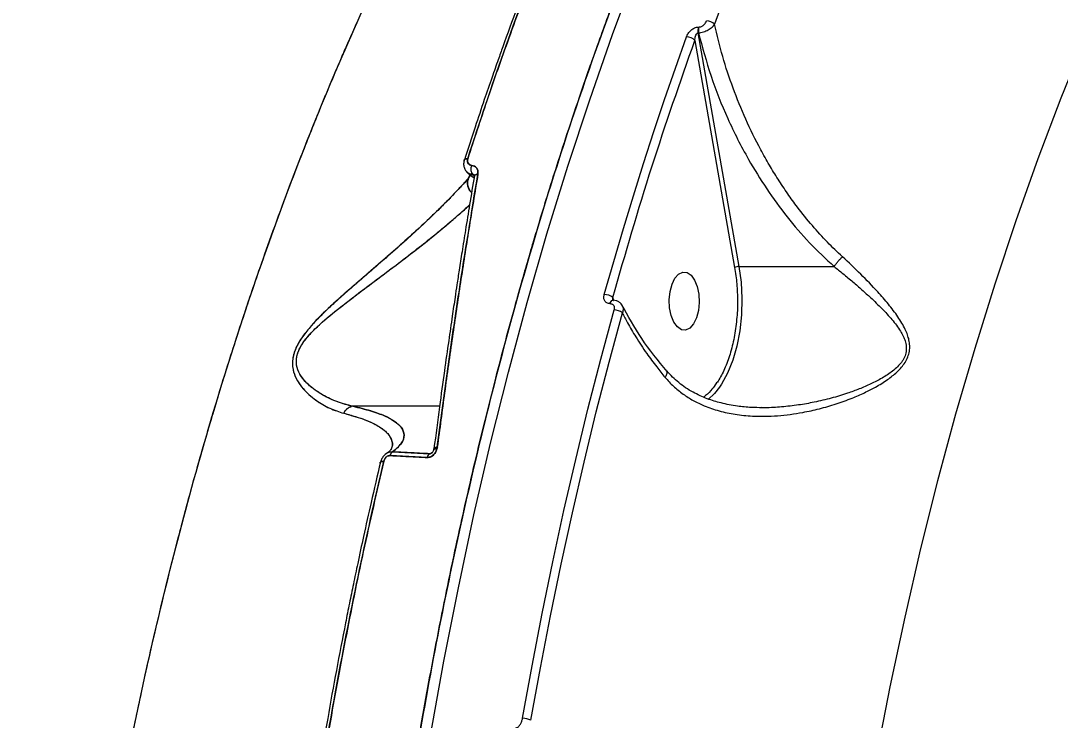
# Model space of a CAD drawing. Header units: millimetres. Extents: x -8045 to 6871, y -5915 to 5473.
# Drawn here: x -3905.6 to -3744.8, y -1251 to -1142.8 of the extents above; entities that cross this region are included whole.
import ezdxf

# ---------------------------------------------------------------- set-up
doc = ezdxf.new("R2010")
doc.units = ezdxf.units.MM
for name, color, linetype in [('DIKOM_ОБЪЕКТ', 7, 'Continuous'), ('DIKOM_РАЗМЕР_ЗОНА', 7, 'Continuous'), ('DIKOM_РАЗМЕР_ОБЪЕКТА', 7, 'Continuous')]:
    doc.layers.add(name, color=color, linetype=linetype)
doc.styles.add('style1', font='arial.ttf', dxfattribs={"width": 0.8})
doc.dimstyles.new('1-50', dxfattribs={"dimtxt": 300, "dimasz": 200, "dimexe": 100, "dimexo": 0, "dimgap": 100, "dimtad": 1, "dimtxsty": 'style1', "dimcen": 200, "dimclrd": 7, "dimclre": 7, "dimclrt": 7, "dimadec": 1, "dimazin": 2, "dimtfac": 1, "dimtmove": 0, "dimatfit": 2, "dimfxl": 0, "dimlwd": 25, "dimlwe": 18, "dimarcsym": 0})

# ---------------------------------------------------------------- blocks, each defined once
blk = doc.blocks.new('*D9')
at = {"layer": 'Defpoints', "color": 0, "linetype": 'Continuous', "transparency": 16777216}
for p in [(5663.54, -234.65), (-5019.6, -1388.73), (5663.54, -4701.47)]:
    blk.add_point(p, dxfattribs=at)
at = {"layer": 'DIKOM_РАЗМЕР_ОБЪЕКТА', "color": 7, "linetype": 'Continuous', "lineweight": 18, "transparency": 16777216}
for p, q in [((5663.54, -234.65), (5663.54, -4801.47)), ((-5019.6, -1388.73), (-5019.6, -4801.47))]:
    blk.add_line(p, q, dxfattribs=at)
at = {"layer": 'DIKOM_РАЗМЕР_ОБЪЕКТА', "color": 7, "linetype": 'Continuous', "lineweight": 25, "transparency": 16777216}
blk.add_line((-4819.6, -4701.47), (5463.54, -4701.47), dxfattribs=at)
at = {"layer": 'DIKOM_РАЗМЕР_ОБЪЕКТА', "color": 7, "linetype": 'Continuous', "transparency": 16777216}
for points in [[(-4819.6, -4668.14), (-4819.6, -4734.8), (-5019.6, -4701.47)], [(5463.54, -4668.14), (5463.54, -4734.8), (5663.54, -4701.47)]]:
    blk.add_solid(points, dxfattribs=at)
at = {"layer": 'DIKOM_РАЗМЕР_ОБЪЕКТА', "color": 7, "linetype": 'Continuous', "lineweight": 15, "transparency": 16777216, "insert": (-74.37, -4448.3), "char_height": 300, "attachment_point": 5, "style": 'style1'}
blk.add_mtext('10700', dxfattribs=at)
blk = doc.blocks.new('*D10')
at = {"layer": 'Defpoints', "color": 0, "linetype": 'Continuous', "transparency": 16777216}
for p in [(-1653.81, 3474.95), (-5616.46, -3083.4), (491.01, -3083.4)]:
    blk.add_point(p, dxfattribs=at)
at = {"layer": 'DIKOM_РАЗМЕР_ОБЪЕКТА', "color": 7, "linetype": 'Continuous', "lineweight": 18, "transparency": 16777216}
for p, q in [((-1653.81, 3474.95), (-5716.46, 3474.95)), ((491.01, -3083.4), (-5716.46, -3083.4))]:
    blk.add_line(p, q, dxfattribs=at)
at = {"layer": 'DIKOM_РАЗМЕР_ОБЪЕКТА', "color": 7, "linetype": 'Continuous', "lineweight": 25, "transparency": 16777216}
blk.add_line((-5616.46, 3274.95), (-5616.46, -2883.4), dxfattribs=at)
at = {"layer": 'DIKOM_РАЗМЕР_ОБЪЕКТА', "color": 7, "linetype": 'Continuous', "transparency": 16777216}
for points in [[(-5649.79, 3274.95), (-5583.12, 3274.95), (-5616.46, 3474.95)], [(-5649.79, -2883.4), (-5583.12, -2883.4), (-5616.46, -3083.4)]]:
    blk.add_solid(points, dxfattribs=at)
at = {"layer": 'DIKOM_РАЗМЕР_ОБЪЕКТА', "color": 7, "linetype": 'Continuous', "lineweight": 15, "transparency": 16777216, "insert": (-5869.63, -1326.86), "char_height": 300, "attachment_point": 5, "rotation": 90, "style": 'style1'}
blk.add_mtext('6550', dxfattribs=at)
blk = doc.blocks.new('*D11')
at = {"layer": 'Defpoints', "color": 0, "transparency": 16777216}
for p in [(6870.85, -184.65), (-7019.6, -1388.73), (-7019.6, -5814.65)]:
    blk.add_point(p, dxfattribs=at)
at = {"layer": 'DIKOM_РАЗМЕР_ЗОНА', "color": 7, "lineweight": 18, "transparency": 16777216}
for p, q in [((6870.85, -184.65), (6870.85, -5914.65)), ((-7019.6, -1388.73), (-7019.6, -5914.65))]:
    blk.add_line(p, q, dxfattribs=at)
at = {"layer": 'DIKOM_РАЗМЕР_ЗОНА', "color": 7, "lineweight": 25, "transparency": 16777216}
blk.add_line((6670.85, -5814.65), (-6819.6, -5814.65), dxfattribs=at)
at = {"layer": 'DIKOM_РАЗМЕР_ЗОНА', "color": 7, "transparency": 16777216}
for points in [[(-6819.6, -5781.31), (-6819.6, -5847.98), (-7019.6, -5814.65)], [(6670.85, -5781.31), (6670.85, -5847.98), (6870.85, -5814.65)]]:
    blk.add_solid(points, dxfattribs=at)
at = {"layer": 'DIKOM_РАЗМЕР_ЗОНА', "color": 7, "transparency": 16777216, "insert": (-74.37, -5561.37), "char_height": 300, "attachment_point": 5, "style": 'style1'}
blk.add_mtext('13900', dxfattribs=at)
blk = doc.blocks.new('*D12')
at = {"layer": 'Defpoints', "color": 0, "transparency": 16777216}
for p in [(-2189.61, 5472.65), (-7595.21, -5084.97), (-495.58, -5084.97)]:
    blk.add_point(p, dxfattribs=at)
at = {"layer": 'DIKOM_РАЗМЕР_ЗОНА', "color": 7, "lineweight": 18, "transparency": 16777216}
for p, q in [((-2189.61, 5472.65), (-7695.21, 5472.65)), ((-495.58, -5084.97), (-7695.21, -5084.97))]:
    blk.add_line(p, q, dxfattribs=at)
at = {"layer": 'DIKOM_РАЗМЕР_ЗОНА', "color": 7, "lineweight": 25, "transparency": 16777216}
blk.add_line((-7595.21, 5272.65), (-7595.21, -4884.97), dxfattribs=at)
at = {"layer": 'DIKOM_РАЗМЕР_ЗОНА', "color": 7, "transparency": 16777216}
for points in [[(-7628.55, 5272.65), (-7561.88, 5272.65), (-7595.21, 5472.65)], [(-7628.55, -4884.97), (-7561.88, -4884.97), (-7595.21, -5084.97)]]:
    blk.add_solid(points, dxfattribs=at)
at = {"layer": 'DIKOM_РАЗМЕР_ЗОНА', "color": 7, "transparency": 16777216, "insert": (-7848.38, -1452.59), "char_height": 300, "attachment_point": 5, "rotation": 90, "style": 'style1'}
blk.add_mtext('10550', dxfattribs=at)

msp = doc.modelspace()

# ---------------------------------------------------------------- linework, layer by layer
at = {"layer": 'DIKOM_ОБЪЕКТ', "color": 7, "linetype": 'Continuous', "lineweight": 15}
for p, q in [((-3800.795, -1143.751), (-3800.707, -1143.751)), ((-3801.353, -1145.846), (-3795.193, -1180.966)), ((-3800.862, -1144.65), (-3794.521, -1180.805)), ((-3800.774, -1144.65), (-3800.862, -1144.65)), ((-3836.42, -1166.342), (-3836.062, -1166.652)), ((-3836.066, -1166.508), (-3836.384, -1167.206)), ((-3836.059, -1166.582), (-3836.384, -1167.206)), ((-3835.935, -1166.553), (-3835.863, -1166.339)), ((-3835.462, -1166.758), (-3835.594, -1166.672)), ((-3835.594, -1166.672), (-3835.47, -1166.702)), ((-3835.456, -1166.761), (-3835.594, -1166.672)), ((-3794.521, -1180.805), (-3779.812, -1180.805)), ((-3779.812, -1180.805), (-3779.809, -1180.804)), ((-3828.859, -1186.157), (-3828.931, -1186.157)), ((-3813.862, -1186.046), (-3814.051, -1185.614)), ((-3813.989, -1186.027), (-3814.017, -1186.027)), ((-3814.471, -1186.552), (-3814.442, -1186.552)), ((-3830.14, -1190.657), (-3830.12, -1190.657)), ((-3840.821, -1202.418), (-3854.247, -1202.418)), ((-3833.723, -1204.528), (-3833.682, -1204.503)), ((-3833.597, -1204.161), (-3833.638, -1204.186)), ((-3848.517, -1210.063), (-3848.471, -1209.878)), ((-3842.711, -1210.344), (-3848.469, -1210.06)), ((-3848.301, -1209.192), (-3848.222, -1208.876)), ((-3848.077, -1209.493), (-3842.306, -1209.776)), ((-3842.306, -1209.776), (-3841.887, -1209.516)), ((-3841.111, -1208.826), (-3841.598, -1209.129)), ((-3841.201, -1208.882), (-3841.524, -1209.083))]:
    msp.add_line(p, q, dxfattribs=at)
at = {"layer": 'DIKOM_ОБЪЕКТ', "color": 7, "linetype": 'Continuous', "lineweight": 15, "flags": 128}
for points in [[(-3853.318, -1385.155), (-3853.212, -1372.968), (-3852.923, -1360.792), (-3852.454, -1348.637), (-3851.802, -1336.513), (-3850.97, -1324.432), (-3849.957, -1312.403), (-3848.765, -1300.435), (-3847.395, -1288.54), (-3845.847, -1276.727), (-3844.124, -1265.007), (-3842.226, -1253.388), (-3840.155, -1241.881), (-3837.913, -1230.496), (-3835.502, -1219.242), (-3832.924, -1208.128), (-3830.18, -1197.164), (-3827.275, -1186.36), (-3824.208, -1175.723), (-3820.984, -1165.264), (-3817.606, -1154.991), (-3814.075, -1144.913), (-3810.395, -1135.038)], [(-3737.176, -1136.674), (-3741.026, -1145.612), (-3744.733, -1154.774), (-3748.295, -1164.152), (-3751.707, -1173.736), (-3754.968, -1183.518), (-3758.073, -1193.488), (-3761.02, -1203.637), (-3763.807, -1213.957), (-3766.43, -1224.436), (-3768.888, -1235.066), (-3771.177, -1245.836), (-3773.296, -1256.737), (-3775.243, -1267.759), (-3777.015, -1278.89), (-3778.612, -1290.122), (-3780.032, -1301.442), (-3781.274, -1312.842), (-3782.336, -1324.31)], [(-3815.361, -1185.136), (-3813.896, -1180.005), (-3812.395, -1174.915), (-3810.857, -1169.866), (-3809.283, -1164.859), (-3807.674, -1159.895), (-3806.028, -1154.975), (-3804.348, -1150.101), (-3802.632, -1145.272)], [(-3837.011, -1164.462), (-3837.016, -1164.387), (-3836.998, -1164.319), (-3836.957, -1164.259), (-3836.895, -1164.208), (-3836.812, -1164.168), (-3836.71, -1164.14), (-3836.593, -1164.123), (-3836.463, -1164.12)], [(-3836.463, -1164.12), (-3836.593, -1164.123), (-3836.71, -1164.14), (-3836.812, -1164.168), (-3836.895, -1164.208), (-3836.957, -1164.259), (-3836.998, -1164.319), (-3837.016, -1164.387), (-3837.011, -1164.462)], [(-3834.889, -1166.488), (-3835.036, -1166.513), (-3835.166, -1166.554), (-3835.277, -1166.608), (-3835.364, -1166.673), (-3835.425, -1166.748), (-3835.458, -1166.832), (-3835.464, -1166.89)], [(-3835.438, -1167.011), (-3835.462, -1166.92), (-3835.458, -1166.832), (-3835.425, -1166.748), (-3835.364, -1166.673), (-3835.277, -1166.608), (-3835.166, -1166.554), (-3835.036, -1166.513), (-3834.889, -1166.488)], [(-3794.521, -1180.805), (-3794.195, -1183.247), (-3794.064, -1185.757), (-3794.132, -1188.277), (-3794.397, -1190.747), (-3794.852, -1193.11), (-3795.488, -1195.31), (-3796.29, -1197.296), (-3797.238, -1199.022), (-3797.53, -1199.458)], [(-3800.981, -1183.907), (-3800.736, -1185.096), (-3800.673, -1186.371), (-3800.798, -1187.629), (-3801.1, -1188.768), (-3801.555, -1189.695), (-3802.126, -1190.335), (-3802.768, -1190.637), (-3803.427, -1190.576), (-3804.05, -1190.157), (-3804.587, -1189.414), (-3804.995, -1188.407), (-3805.24, -1187.218), (-3805.303, -1185.943), (-3805.178, -1184.686), (-3804.876, -1183.547), (-3804.421, -1182.62), (-3803.849, -1181.98), (-3803.208, -1181.678), (-3802.549, -1181.739), (-3801.926, -1182.158), (-3801.389, -1182.9), (-3800.981, -1183.907)], [(-3814.471, -1186.552), (-3814.399, -1186.354), (-3814.304, -1186.196), (-3814.193, -1186.087), (-3814.071, -1186.033), (-3814.01, -1186.027)], [(-3814.442, -1186.552), (-3814.37, -1186.354), (-3814.276, -1186.196), (-3814.165, -1186.087), (-3814.043, -1186.033), (-3813.987, -1186.027)], [(-3827.994, -1250.703), (-3826.518, -1242.57), (-3824.957, -1234.498), (-3823.311, -1226.49), (-3821.581, -1218.549), (-3819.767, -1210.678), (-3817.87, -1202.882), (-3815.892, -1195.163), (-3813.832, -1187.524)], [(-3826.687, -1251.002), (-3825.215, -1242.887), (-3823.657, -1234.833), (-3822.015, -1226.842), (-3820.288, -1218.918), (-3818.479, -1211.066), (-3816.586, -1203.286), (-3814.612, -1195.584), (-3812.556, -1187.963)], [(-3797.53, -1199.458), (-3798.31, -1200.447), (-3799.287, -1201.385)], [(-3841.167, -1208.757), (-3841.308, -1208.779), (-3841.433, -1208.813), (-3841.538, -1208.856), (-3841.62, -1208.909), (-3841.676, -1208.97), (-3841.705, -1209.036), (-3841.707, -1209.049)], [(-3841.679, -1209.179), (-3841.706, -1209.107), (-3841.705, -1209.036), (-3841.676, -1208.97), (-3841.62, -1208.909), (-3841.538, -1208.856), (-3841.433, -1208.813), (-3841.308, -1208.779), (-3841.167, -1208.757)], [(-3849.99, -1211.21), (-3849.998, -1211.152), (-3849.982, -1211.098), (-3849.944, -1211.052), (-3849.883, -1211.012), (-3849.802, -1210.981), (-3849.702, -1210.959), (-3849.586, -1210.947), (-3849.456, -1210.944)], [(-3849.456, -1210.944), (-3849.586, -1210.947), (-3849.702, -1210.959), (-3849.802, -1210.981), (-3849.883, -1211.012), (-3849.944, -1211.052), (-3849.982, -1211.098), (-3849.998, -1211.151)]]:
    msp.add_lwpolyline(points, dxfattribs=at)
at = {"layer": 'DIKOM_ОБЪЕКТ', "color": 7, "linetype": 'Continuous', "lineweight": 15}
for centre, radius, start, end in [((-3371.63, -1297.512), 453.666, 150.9885, 160.13072), ((-3799.082, -1144.33), 1.808, 161.29848, 190.18286), ((-3798.991, -1144.331), 1.812, 161.32397, 190.15737), ((-3799.553, -1144.538), 1.753, 43.91416, 89.38817), ((-3802.638, -1146.998), 1.726, 41.89701, 89.80302), ((-3834.731, -1165.762), 1.254, 151.70034, 226.50784), ((-3834.641, -1165.361), 1.919, 222.32212, 243.73115), ((-3834.613, -1165.324), 1.965, 222.64703, 243.34232), ((-3794.537, -1182.221), 1.417, 89.35687, 117.60386), ((-3815.35, -1187.136), 2, 49.52681, 90.31527), ((-3813.835, -1189.608), 2.084, 52.15536, 89.9146), ((-3847.707, -1210.168), 0.77, 118.72852, 171.94632), ((-3841.946, -1210.461), 0.774, 117.69614, 171.27403), ((-3827.98, -1253.648), 2.945, 63.96447, 90.27162)]:
    msp.add_arc(centre, radius, start, end, dxfattribs=at)
for points, knots in [([(-3747.321, -1022.929), (-3750.358, -1026.465), (-3756.421, -1033.523), (-3765.142, -1045.165), (-3773.547, -1057.511), (-3781.607, -1070.614), (-3789.328, -1084.455), (-3796.568, -1098.759), (-3803.344, -1113.479), (-3809.65, -1128.52), (-3815.586, -1144.096), (-3821.125, -1160.125), (-3826.368, -1176.915), (-3831.292, -1194.497), (-3835.863, -1212.902), (-3839.984, -1231.791), (-3843.633, -1251.095), (-3846.788, -1270.711), (-3849.387, -1290.155), (-3851.463, -1309.374), (-3853.049, -1328.359), (-3854.189, -1347.492), (-3854.878, -1366.774), (-3855.113, -1386.548), (-3854.858, -1406.71), (-3854.084, -1427.149), (-3852.803, -1447.42), (-3851.02, -1467.525), (-3848.732, -1487.464), (-3845.992, -1506.855), (-3842.833, -1525.658), (-3839.3, -1543.792), (-3835.354, -1561.535), (-3831.008, -1578.847), (-3826.168, -1596.073), (-3820.808, -1613.186), (-3814.894, -1630.147), (-3808.537, -1646.583), (-3801.772, -1662.402), (-3794.635, -1677.519), (-3787.299, -1691.617), (-3779.789, -1704.746), (-3772.126, -1716.959), (-3764.156, -1728.498), (-3755.907, -1739.408), (-3750.186, -1746.056), (-3747.321, -1749.386)], [0, 0, 0, 0, 0.0235005, 0.0469115, 0.0702042, 0.093435, 0.1166588, 0.1399304, 0.1619667, 0.1841263, 0.2062085, 0.2281808, 0.2500906, 0.2733114, 0.2965686, 0.3199182, 0.3434089, 0.3668391, 0.3901436, 0.4120526, 0.4339464, 0.4558709, 0.4778728, 0.5, 0.5234634, 0.5467891, 0.5700344, 0.5932545, 0.6165041, 0.6398387, 0.6619695, 0.6840929, 0.7060925, 0.7280157, 0.7499094, 0.7731483, 0.7964607, 0.8199035, 0.8433854, 0.8667255, 0.8899778, 0.9118714, 0.9337821, 0.9557564, 0.9778417, 1, 1, 1, 1]), ([(-3855.031, -1386.157), (-3854.985, -1379.601), (-3854.893, -1366.376), (-3854.138, -1346.415), (-3853.048, -1328.552), (-3851.75, -1312.852), (-3850.736, -1302.711), (-3849.976, -1295.864), (-3849.565, -1292.316), (-3849.138, -1288.766), (-3848.693, -1285.213), (-3848.232, -1281.659), (-3847.334, -1274.994), (-3845.884, -1265.056), (-3843.697, -1251.736), (-3841.165, -1237.952), (-3838.381, -1224.349), (-3835.364, -1210.984), (-3832.272, -1198.46), (-3829.975, -1189.888), (-3828.68, -1185.257), (-3828.354, -1184.1), (-3828.025, -1182.942), (-3827.694, -1181.782), (-3827.36, -1180.621), (-3827.023, -1179.459), (-3826.683, -1178.295), (-3826.169, -1176.551), (-3825.387, -1173.929), (-3824.233, -1170.141), (-3822.768, -1165.46), (-3820.974, -1159.907), (-3818.827, -1153.503), (-3816.306, -1146.294), (-3813.383, -1138.322), (-3810.367, -1130.509), (-3807.32, -1122.983), (-3804.305, -1115.858), (-3801.841, -1110.294), (-3800.036, -1106.344), (-3798.987, -1104.079), (-3797.912, -1101.792), (-3796.81, -1099.484), (-3795.682, -1097.156), (-3794.526, -1094.809), (-3793.344, -1092.443), (-3790.395, -1086.637), (-3785.661, -1077.773), (-3779.06, -1066.404), (-3772.506, -1055.994), (-3766.036, -1046.494), (-3759.68, -1037.867), (-3753.48, -1030.023), (-3749.34, -1025.254), (-3747.321, -1022.929)], [0, 0, 0, 0, 0.0448232, 0.0904083, 0.1367553, 0.1677633, 0.1991034, 0.2073668, 0.2156527, 0.2239615, 0.2322931, 0.2406474, 0.2490248, 0.279393, 0.3112488, 0.3445919, 0.3794222, 0.4113035, 0.444337, 0.4743594, 0.4773563, 0.4803617, 0.4833759, 0.4863984, 0.4894298, 0.4924696, 0.4955182, 0.4985752, 0.5062017, 0.5162331, 0.5286696, 0.5436391, 0.561052, 0.5809084, 0.6032083, 0.6279514, 0.6476494, 0.6686616, 0.6909878, 0.6978167, 0.7047598, 0.7118168, 0.7189881, 0.7262733, 0.7336729, 0.7411862, 0.7488139, 0.7894231, 0.8284574, 0.8659161, 0.9017999, 0.9361086, 0.9688419, 1, 1, 1, 1]), ([(-3825.043, -1682.05), (-3827.734, -1677.818), (-3833.117, -1669.349), (-3840.773, -1655.669), (-3848.114, -1641.278), (-3855.076, -1626.146), (-3861.626, -1610.375), (-3867.606, -1594.365), (-3873.036, -1578.198), (-3877.942, -1561.906), (-3882.432, -1545.165), (-3886.495, -1527.973), (-3890.248, -1509.716), (-3893.598, -1490.451), (-3896.454, -1470.25), (-3898.697, -1449.846), (-3900.32, -1429.235), (-3901.32, -1408.42), (-3901.682, -1387.469), (-3901.4, -1366.492), (-3900.476, -1345.599), (-3898.917, -1324.83), (-3896.725, -1304.228), (-3893.916, -1283.902), (-3890.513, -1263.957), (-3886.54, -1244.45), (-3882.003, -1225.377), (-3876.908, -1206.737), (-3871.171, -1188.278), (-3864.798, -1170.146), (-3857.806, -1152.489), (-3850.336, -1135.648), (-3842.386, -1119.644), (-3833.993, -1104.389), (-3828.032, -1094.982), (-3825.043, -1090.265)], [0, 0, 0, 0, 0.0291384, 0.0583073, 0.0875831, 0.1170413, 0.1464529, 0.1756901, 0.203168, 0.2306249, 0.2581252, 0.2857345, 0.3135072, 0.3443936, 0.3751046, 0.4057346, 0.4363776, 0.467128, 0.4980775, 0.5290124, 0.5598568, 0.5907077, 0.6216619, 0.6526136, 0.6833713, 0.7140284, 0.7446765, 0.7754062, 0.8063094, 0.838792, 0.8710674, 0.9032238, 0.9353635, 0.9675876, 1, 1, 1, 1]), ([(-3901.576, -1386.157), (-3901.555, -1382.13), (-3901.514, -1374.056), (-3901.179, -1361.93), (-3900.645, -1349.833), (-3899.895, -1337.809), (-3898.935, -1325.833), (-3897.754, -1313.817), (-3896.469, -1302.807), (-3895.136, -1292.787), (-3893.803, -1283.74), (-3892.32, -1274.579), (-3890.713, -1265.497), (-3889.253, -1257.898), (-3888.007, -1251.78), (-3886.986, -1246.966), (-3885.912, -1242.096), (-3884.783, -1237.174), (-3883.599, -1232.2), (-3882.356, -1227.177), (-3880.82, -1221.192), (-3878.928, -1214.168), (-3876.612, -1206.043), (-3874.077, -1197.641), (-3871.39, -1189.239), (-3868.852, -1181.74), (-3866.506, -1175.121), (-3864.401, -1169.408), (-3862.02, -1163.183), (-3860.214, -1158.656), (-3858.957, -1155.586), (-3858.536, -1154.568), (-3858.108, -1153.536), (-3857.671, -1152.492), (-3857.226, -1151.436), (-3856.7, -1150.194), (-3856.007, -1148.575), (-3855.062, -1146.394), (-3853.849, -1143.641), (-3852.361, -1140.33), (-3850.659, -1136.633), (-3848.927, -1132.967), (-3846.917, -1128.818), (-3844.765, -1124.501), (-3842.233, -1119.592), (-3838.907, -1113.354), (-3834.706, -1105.876), (-3829.828, -1097.7), (-3826.597, -1092.679), (-3825.043, -1090.265)], [0, 0, 0, 0, 0.0356101, 0.0713874, 0.107334, 0.142909, 0.1783702, 0.2143469, 0.2508404, 0.2779122, 0.3055304, 0.333695, 0.3624076, 0.389973, 0.4049444, 0.4201754, 0.4356659, 0.4514164, 0.4674267, 0.483697, 0.5002279, 0.5259929, 0.5530553, 0.5814159, 0.6110753, 0.6394005, 0.6596955, 0.6811189, 0.7006087, 0.7272296, 0.7309597, 0.7347466, 0.7385897, 0.7424898, 0.7464463, 0.7504592, 0.7564866, 0.7647493, 0.7752476, 0.7879816, 0.8029521, 0.8183429, 0.8312158, 0.8524193, 0.8705212, 0.891521, 0.9303479, 0.9665081, 1, 1, 1, 1]), ([(-3815.303, -1107.951), (-3816.035, -1109.568), (-3817.348, -1112.47), (-3819.056, -1116.383), (-3820.37, -1119.452), (-3821.451, -1122.022), (-3823.466, -1126.88), (-3825.953, -1133.116), (-3828.796, -1140.615), (-3830.562, -1145.455), (-3831.839, -1149.041), (-3832.793, -1151.761), (-3833.987, -1155.234), (-3835.415, -1159.478), (-3836.425, -1162.591), (-3836.97, -1164.274)], [0, 0, 0, 0, 0.0917647, 0.1646126, 0.2185972, 0.2618816, 0.3060548, 0.4843773, 0.5980627, 0.7029367, 0.7372077, 0.7838755, 0.8432098, 0.9152379, 1, 1, 1, 1]), ([(-3836.463, -1164.12), (-3834.633, -1158.586), (-3830.975, -1147.529), (-3825.41, -1132.749), (-3820.026, -1119.476), (-3816.54, -1111.674), (-3814.796, -1107.769)], [0, 0, 0, 0, 0.280203, 0.5599224, 0.7797716, 1, 1, 1, 1]), ([(-3814.796, -1107.769), (-3815.758, -1109.902), (-3817.563, -1113.904), (-3820.02, -1119.627), (-3822.006, -1124.398), (-3823.572, -1128.266), (-3824.54, -1130.706), (-3825.114, -1132.167), (-3825.37, -1132.824), (-3825.611, -1133.44), (-3825.834, -1134.017), (-3826.041, -1134.553), (-3827.493, -1138.327), (-3830.028, -1145.136), (-3833.432, -1154.833), (-3835.487, -1161.128), (-3836.463, -1164.12)], [0, 0, 0, 0, 0.1208216, 0.2266477, 0.3174791, 0.3821896, 0.4363202, 0.4487491, 0.4604516, 0.4714291, 0.4816796, 0.4912062, 0.5000054, 0.6824336, 0.8490982, 1, 1, 1, 1]), ([(-3802.632, -1145.272), (-3802.552, -1145.092), (-3802.391, -1144.731), (-3802.025, -1144.315), (-3801.676, -1144.043), (-3801.387, -1143.882), (-3801.086, -1143.771), (-3800.891, -1143.757), (-3800.795, -1143.751)], [0, 0, 0, 0, 0.2495692, 0.4992939, 0.6272903, 0.7498711, 0.8763112, 1, 1, 1, 1]), ([(-3800.774, -1144.65), (-3800.651, -1144.64), (-3800.405, -1144.619), (-3800.014, -1144.517), (-3799.632, -1144.373), (-3799.168, -1144.137), (-3798.661, -1143.783), (-3798.412, -1143.474), (-3798.29, -1143.322)], [0, 0, 0, 0, 0.1344921, 0.2676131, 0.398091, 0.5246162, 0.766758, 1, 1, 1, 1]), ([(-3800.707, -1143.751), (-3800.645, -1143.746), (-3800.522, -1143.738), (-3800.329, -1143.669), (-3800.144, -1143.568), (-3799.922, -1143.394), (-3799.688, -1143.129), (-3799.586, -1142.899), (-3799.534, -1142.785)], [0, 0, 0, 0, 0.1243, 0.2500998, 0.3725901, 0.5005389, 0.7503007, 1, 1, 1, 1]), ([(-3778.528, -1179.301), (-3779.308, -1178.56), (-3780.918, -1177.03), (-3783.242, -1174.451), (-3785.275, -1171.925), (-3787.028, -1169.505), (-3788.47, -1167.34), (-3789.86, -1165.069), (-3791.582, -1162.003), (-3793.526, -1158.045), (-3795.483, -1153.215), (-3797.114, -1148.303), (-3797.898, -1144.985), (-3798.29, -1143.322)], [0, 0, 0, 0, 0.0781094, 0.1613357, 0.2497934, 0.3106119, 0.3750508, 0.4356371, 0.5007493, 0.6262801, 0.7508217, 0.8751056, 1, 1, 1, 1]), ([(-3814.051, -1185.614), (-3812.078, -1178.814), (-3808.132, -1165.213), (-3803.613, -1152.301), (-3801.353, -1145.846)], [0, 0, 0, 0, 0.4999997, 1, 1, 1, 1]), ([(-3801.353, -1145.846), (-3801.329, -1145.614), (-3801.294, -1145.267), (-3801.142, -1144.879), (-3801.018, -1144.716), (-3800.926, -1144.658), (-3800.883, -1144.653), (-3800.862, -1144.65)], [0, 0, 0, 0, 0.4997898, 0.7497178, 0.891624, 0.9485006, 1, 1, 1, 1]), ([(-3800.774, -1144.65), (-3800.176, -1146.885), (-3798.977, -1151.365), (-3796.356, -1157.93), (-3793.414, -1163.76), (-3790.287, -1168.824), (-3787.129, -1173.145), (-3783.667, -1177.208), (-3781.098, -1179.603), (-3779.809, -1180.804)], [0, 0, 0, 0, 0.1663115, 0.3333922, 0.4995703, 0.6252208, 0.7503549, 0.8748293, 1, 1, 1, 1]), ([(-3837.005, -1164.335), (-3837.049, -1164.522), (-3837.138, -1164.898), (-3837.054, -1165.464), (-3836.818, -1165.987), (-3836.532, -1166.239), (-3836.388, -1166.366)], [0, 0, 0, 0, 0.2455087, 0.4931577, 0.7444565, 1, 1, 1, 1]), ([(-3836.463, -1164.12), (-3836.488, -1164.247), (-3836.539, -1164.5), (-3836.425, -1164.831), (-3836.229, -1165.034), (-3836.019, -1165.138), (-3835.896, -1165.158), (-3835.835, -1165.167)], [0, 0, 0, 0, 0.2500499, 0.499442, 0.7491854, 0.8759861, 1, 1, 1, 1]), ([(-3835.835, -1165.167), (-3835.968, -1165.134), (-3836.235, -1165.067), (-3836.45, -1164.781), (-3836.535, -1164.456), (-3836.487, -1164.232), (-3836.463, -1164.12)], [0, 0, 0, 0, 0.2789197, 0.5583911, 0.7788577, 1, 1, 1, 1]), ([(-3834.889, -1166.488), (-3834.879, -1166.305), (-3834.859, -1165.939), (-3835.083, -1165.528), (-3835.415, -1165.254), (-3835.695, -1165.196), (-3835.835, -1165.167)], [0, 0, 0, 0, 0.2795142, 0.5596927, 0.7802709, 1, 1, 1, 1]), ([(-3835.835, -1165.167), (-3835.677, -1165.202), (-3835.36, -1165.272), (-3835.04, -1165.587), (-3834.856, -1165.998), (-3834.878, -1166.325), (-3834.889, -1166.488)], [0, 0, 0, 0, 0.2499795, 0.5004486, 0.7506961, 1, 1, 1, 1]), ([(-3835.433, -1166.762), (-3835.681, -1168.249), (-3836.148, -1171.034), (-3836.784, -1174.966), (-3837.321, -1178.349), (-3837.76, -1181.176), (-3838.117, -1183.508), (-3838.474, -1185.877), (-3838.902, -1188.757), (-3839.455, -1192.559), (-3840.116, -1197.232), (-3840.878, -1202.791), (-3841.403, -1206.823), (-3841.684, -1208.983)], [0, 0, 0, 0, 0.1089599, 0.2041434, 0.2855808, 0.3532905, 0.4072804, 0.4525, 0.5222964, 0.6119197, 0.7213852, 0.8507275, 1, 1, 1, 1]), ([(-3841.167, -1208.757), (-3840.631, -1204.708), (-3839.561, -1196.615), (-3837.503, -1182.439), (-3835.88, -1172.539), (-3834.889, -1166.488)], [0, 0, 0, 0, 0.2801049, 0.5599857, 1, 1, 1, 1]), ([(-3834.889, -1166.488), (-3835.362, -1169.327), (-3836.286, -1174.869), (-3837.598, -1183.282), (-3838.85, -1191.718), (-3840.046, -1200.209), (-3840.798, -1205.944), (-3841.167, -1208.757)], [0, 0, 0, 0, 0.2074368, 0.4049693, 0.6038362, 0.8057317, 1, 1, 1, 1]), ([(-3836.729, -1166.019), (-3836.724, -1166.031), (-3836.633, -1166.239), (-3836.234, -1166.506), (-3835.809, -1166.616), (-3835.594, -1166.672)], [0, 0, 0, 0, 0.0302716, 0.5092007, 1, 1, 1, 1]), ([(-3835.594, -1166.672), (-3835.711, -1166.649), (-3835.958, -1166.601), (-3836.256, -1166.484), (-3836.384, -1166.345), (-3836.425, -1166.299)], [0, 0, 0, 0, 0.3791363, 0.7985911, 1, 1, 1, 1]), ([(-3835.594, -1166.672), (-3835.545, -1166.678), (-3835.457, -1166.689), (-3835.432, -1166.743), (-3835.421, -1166.767)], [0, 0, 0, 0, 0.5578108, 1, 1, 1, 1]), ([(-3835.471, -1166.701), (-3835.498, -1166.677), (-3835.555, -1166.625), (-3835.539, -1166.591), (-3835.531, -1166.573)], [0, 0, 0, 0, 0.470141, 1, 1, 1, 1]), ([(-3835.522, -1166.575), (-3835.505, -1166.574), (-3835.477, -1166.572), (-3835.436, -1166.652), (-3835.434, -1166.724), (-3835.433, -1166.762)], [0, 0, 0, 0, 0.4148387, 0.6942107, 1, 1, 1, 1]), ([(-3836.384, -1167.206), (-3836.644, -1167.487), (-3837.164, -1168.046), (-3838.7, -1169.706), (-3840.661, -1171.701), (-3843.006, -1173.965), (-3845.621, -1176.375), (-3848.443, -1178.881), (-3851.42, -1181.461), (-3854.513, -1184.125), (-3857.656, -1186.908), (-3860.229, -1189.411), (-3862.057, -1191.645), (-3863.162, -1193.494), (-3863.674, -1195.428), (-3863.464, -1197.145), (-3862.817, -1198.548), (-3861.665, -1200.091), (-3859.953, -1201.553), (-3857.79, -1202.826), (-3856.361, -1203.281), (-3855.646, -1203.508)], [0, 0, 0, 0, 0.0618937, 0.1234024, 0.1852489, 0.2470142, 0.3091216, 0.3707894, 0.4326089, 0.4951152, 0.5578591, 0.6209483, 0.653101, 0.6854608, 0.7177597, 0.7499437, 0.7818893, 0.8134113, 0.8761051, 0.9380007, 1, 1, 1, 1]), ([(-3836.384, -1167.206), (-3836.499, -1167.327), (-3836.732, -1167.572), (-3837.281, -1168.175), (-3837.971, -1168.92), (-3838.868, -1169.868), (-3840.025, -1171.054), (-3841.483, -1172.498), (-3843.392, -1174.323), (-3845.781, -1176.519), (-3848.321, -1178.77), (-3850.642, -1180.787), (-3852.681, -1182.546), (-3854.598, -1184.206), (-3856.322, -1185.728), (-3857.904, -1187.172), (-3859.411, -1188.625), (-3860.638, -1189.932), (-3861.515, -1190.987), (-3862.15, -1191.849), (-3862.696, -1192.725), (-3863.29, -1193.942), (-3863.593, -1195.175), (-3863.564, -1196.322), (-3863.394, -1197.174), (-3863.064, -1198.028), (-3862.571, -1198.883), (-3861.886, -1199.767), (-3861, -1200.658), (-3859.622, -1201.747), (-3857.798, -1202.823), (-3856.365, -1203.279), (-3855.646, -1203.508)], [0, 0, 0, 0, 0.0311052, 0.0629403, 0.0936037, 0.125287, 0.1649235, 0.206477, 0.2502147, 0.3127712, 0.3749465, 0.4164626, 0.4585081, 0.4997841, 0.5319749, 0.5619713, 0.5953182, 0.6246612, 0.6409873, 0.6560377, 0.6723765, 0.687608, 0.7188926, 0.7341696, 0.7504166, 0.7692631, 0.7901184, 0.8132462, 0.8430381, 0.8757789, 0.9376998, 1, 1, 1, 1]), ([(-3836.384, -1167.206), (-3836.434, -1167.387), (-3836.534, -1167.753), (-3836.479, -1168.332), (-3836.273, -1168.853), (-3836.034, -1169.207), (-3835.854, -1169.347), (-3835.813, -1169.379)], [0, 0, 0, 0, 0.2368159, 0.4794616, 0.7157543, 0.9350655, 1, 1, 1, 1]), ([(-3835.823, -1169.375), (-3835.846, -1169.358), (-3836.011, -1169.234), (-3836.246, -1168.898), (-3836.471, -1168.373), (-3836.538, -1167.775), (-3836.435, -1167.395), (-3836.384, -1167.206)], [0, 0, 0, 0, 0.0362904, 0.2578125, 0.5003745, 0.7523612, 1, 1, 1, 1]), ([(-3854.256, -1202.419), (-3854.64, -1202.333), (-3855.406, -1202.163), (-3856.566, -1201.777), (-3857.724, -1201.296), (-3858.777, -1200.756), (-3859.685, -1200.197), (-3860.418, -1199.67), (-3861.099, -1199.098), (-3861.736, -1198.453), (-3862.314, -1197.691), (-3862.838, -1196.677), (-3863.045, -1195.531), (-3862.823, -1194.351), (-3862.465, -1193.474), (-3861.946, -1192.613), (-3861.338, -1191.813), (-3860.642, -1191.03), (-3859.523, -1189.902), (-3857.895, -1188.477), (-3855.796, -1186.798), (-3853.328, -1184.915), (-3850.542, -1182.836), (-3847.516, -1180.567), (-3844.625, -1178.35), (-3842.203, -1176.429), (-3840.243, -1174.819), (-3838.705, -1173.517), (-3837.457, -1172.428), (-3836.605, -1171.668), (-3836.237, -1171.336), (-3836.126, -1171.235)], [0, 0, 0, 0, 0.0340299, 0.0678925, 0.1016821, 0.1354927, 0.1609329, 0.1836336, 0.2036165, 0.227042, 0.2498789, 0.2718854, 0.3060524, 0.3229263, 0.340243, 0.3565178, 0.3745101, 0.3907459, 0.4087589, 0.4535572, 0.4984551, 0.5442192, 0.6119422, 0.6792207, 0.7465322, 0.8144349, 0.8604627, 0.9056526, 0.9502328, 0.9848544, 1, 1, 1, 1]), ([(-3854.256, -1202.419), (-3855.033, -1202.226), (-3856.581, -1201.842), (-3858.926, -1200.736), (-3860.791, -1199.456), (-3862.066, -1198.092), (-3862.798, -1196.862), (-3863.037, -1195.58), (-3862.852, -1194.46), (-3862.42, -1193.319), (-3861.49, -1191.936), (-3859.63, -1189.949), (-3857.002, -1187.728), (-3853.428, -1184.982), (-3849.543, -1182.095), (-3845.511, -1179.046), (-3842.101, -1176.357), (-3839.366, -1174.089), (-3837.394, -1172.378), (-3836.498, -1171.569), (-3836.125, -1171.233)], [0, 0, 0, 0, 0.0684805, 0.1365361, 0.204692, 0.2383545, 0.2717225, 0.304335, 0.3204491, 0.3368016, 0.369908, 0.4037687, 0.4719061, 0.540756, 0.6326823, 0.7238821, 0.8154787, 0.8836811, 0.9515488, 1, 1, 1, 1]), ([(-3805.958, -1197.959), (-3805.531, -1198.429), (-3804.671, -1199.374), (-3803.195, -1200.553), (-3801.599, -1201.562), (-3799.745, -1202.454), (-3797.581, -1203.194), (-3795.087, -1203.722), (-3792.062, -1204.023), (-3788.555, -1203.96), (-3785.084, -1203.495), (-3782.069, -1202.831), (-3779.512, -1202.092), (-3777.18, -1201.25), (-3775.143, -1200.366), (-3773.305, -1199.428), (-3771.614, -1198.388), (-3770.284, -1197.343), (-3769.402, -1196.43), (-3768.621, -1195.391), (-3768.154, -1194.224), (-3768.091, -1193.036), (-3768.207, -1192.183), (-3768.455, -1191.342), (-3768.965, -1190.129), (-3769.93, -1188.535), (-3771.393, -1186.619), (-3773.307, -1184.425), (-3775.658, -1181.98), (-3777.569, -1180.196), (-3778.528, -1179.301)], [0, 0, 0, 0, 0.031311, 0.0630865, 0.093935, 0.1255602, 0.1655585, 0.2071665, 0.2507384, 0.3133094, 0.3752867, 0.4166908, 0.4587711, 0.5001157, 0.5326173, 0.5624591, 0.5964655, 0.6253581, 0.6418241, 0.6568736, 0.6882489, 0.7033874, 0.7196699, 0.734509, 0.7508016, 0.7906431, 0.833353, 0.8757692, 0.9376994, 1, 1, 1, 1]), ([(-3779.809, -1180.804), (-3779.724, -1180.683), (-3779.55, -1180.436), (-3779.223, -1180.035), (-3778.873, -1179.641), (-3778.642, -1179.413), (-3778.528, -1179.301)], [0, 0, 0, 0, 0.2458066, 0.5000091, 0.7542184, 1, 1, 1, 1]), ([(-3795.193, -1180.966), (-3795.065, -1181.803), (-3794.805, -1183.49), (-3794.769, -1185.25), (-3794.751, -1186.137)], [0, 0, 0, 0, 0.4958543, 1, 1, 1, 1]), ([(-3779.812, -1180.805), (-3779.356, -1181.171), (-3778.367, -1181.964), (-3776.932, -1183.165), (-3775.504, -1184.402), (-3774.003, -1185.761), (-3772.423, -1187.282), (-3770.841, -1188.987), (-3769.744, -1190.423), (-3769.122, -1191.55), (-3768.805, -1192.332), (-3768.63, -1193.133), (-3768.643, -1193.987), (-3768.851, -1194.687), (-3769.133, -1195.233), (-3769.475, -1195.743), (-3770.012, -1196.346), (-3770.994, -1197.196), (-3772.384, -1198.099), (-3774.125, -1198.995), (-3775.919, -1199.764), (-3777.957, -1200.505), (-3780.278, -1201.206), (-3782.803, -1201.804), (-3785.368, -1202.263), (-3787.898, -1202.545), (-3789.809, -1202.676), (-3790.836, -1202.646), (-3791.023, -1202.641)], [0, 0, 0, 0, 0.0400577, 0.0868898, 0.1301167, 0.1733305, 0.2319229, 0.2902221, 0.3474703, 0.3705423, 0.3909343, 0.4138753, 0.4346216, 0.4560949, 0.4671106, 0.4785101, 0.4990707, 0.5223415, 0.5662687, 0.6098518, 0.6532658, 0.696702, 0.7548021, 0.8153291, 0.8705586, 0.9298239, 0.987213, 1, 1, 1, 1]), ([(-3814.471, -1186.552), (-3814.556, -1186.546), (-3814.728, -1186.535), (-3814.952, -1186.444), (-3815.141, -1186.307), (-3815.329, -1186.064), (-3815.458, -1185.672), (-3815.393, -1185.314), (-3815.361, -1185.136)], [0, 0, 0, 0, 0.1250923, 0.2510006, 0.3751874, 0.5012451, 0.7504911, 1, 1, 1, 1]), ([(-3813.948, -1186.113), (-3813.951, -1186.107), (-3813.993, -1186.033), (-3814.037, -1185.863), (-3814.047, -1185.697), (-3814.051, -1185.614)], [0, 0, 0, 0, 0.0357106, 0.5168132, 1, 1, 1, 1]), ([(-3812.527, -1186.911), (-3812.596, -1186.795), (-3812.738, -1186.559), (-3813.074, -1186.277), (-3813.498, -1186.07), (-3813.823, -1186.041), (-3813.988, -1186.027)], [0, 0, 0, 0, 0.2353784, 0.4828199, 0.7387578, 1, 1, 1, 1]), ([(-3794.751, -1186.137), (-3794.749, -1186.162), (-3794.709, -1187.121), (-3794.856, -1189.045), (-3795.225, -1191.797), (-3795.867, -1194.379), (-3796.72, -1196.642), (-3797.512, -1198.23), (-3798.049, -1198.922), (-3798.195, -1199.111)], [0, 0, 0, 0, 0.0049835, 0.1904424, 0.3788552, 0.5672746, 0.7527304, 0.9325397, 1, 1, 1, 1]), ([(-3814.442, -1186.552), (-3814.384, -1186.556), (-3814.266, -1186.564), (-3814.114, -1186.626), (-3813.985, -1186.721), (-3813.856, -1186.888), (-3813.767, -1187.156), (-3813.81, -1187.402), (-3813.832, -1187.524)], [0, 0, 0, 0, 0.124975, 0.2509765, 0.3751603, 0.5011537, 0.7504525, 1, 1, 1, 1]), ([(-3805.641, -1197.06), (-3807.013, -1195.368), (-3809.745, -1191.998), (-3811.668, -1188.47), (-3812.626, -1186.714)], [0, 0, 0, 0, 0.5020896, 1, 1, 1, 1]), ([(-3812.541, -1186.927), (-3812.484, -1187.066), (-3812.361, -1187.369), (-3812.488, -1187.754), (-3812.556, -1187.963)], [0, 0, 0, 0, 0.4590699, 1, 1, 1, 1]), ([(-3812.556, -1187.963), (-3812.293, -1188.475), (-3811.652, -1189.725), (-3810.42, -1191.832), (-3808.914, -1194.12), (-3807.384, -1196.206), (-3806.394, -1197.424), (-3805.958, -1197.959)], [0, 0, 0, 0, 0.1503563, 0.3668176, 0.6226218, 0.8340769, 1, 1, 1, 1]), ([(-3805.958, -1197.959), (-3805.9, -1197.871), (-3805.779, -1197.689), (-3805.666, -1197.436), (-3805.624, -1197.218), (-3805.626, -1197.057), (-3805.699, -1197.022), (-3805.72, -1197.012)], [0, 0, 0, 0, 0.2068192, 0.428358, 0.661003, 0.8996253, 1, 1, 1, 1]), ([(-3790.944, -1202.657), (-3791.504, -1202.649), (-3792.786, -1202.63), (-3794.921, -1202.423), (-3797.203, -1201.991), (-3799.512, -1201.276), (-3801.727, -1200.26), (-3803.884, -1198.877), (-3805.088, -1197.598), (-3805.681, -1196.969)], [0, 0, 0, 0, 0.1000658, 0.2291239, 0.3860335, 0.5225916, 0.6739817, 0.8396259, 1, 1, 1, 1]), ([(-3798.195, -1199.111), (-3798.415, -1199.427), (-3798.957, -1200.208), (-3799.582, -1200.712), (-3799.954, -1201.012)], [0, 0, 0, 0, 0.4042361, 1, 1, 1, 1]), ([(-3854.256, -1202.419), (-3854.395, -1202.45), (-3854.676, -1202.513), (-3855.067, -1202.755), (-3855.408, -1203.086), (-3855.567, -1203.369), (-3855.646, -1203.508)], [0, 0, 0, 0, 0.2463383, 0.500169, 0.7539847, 1, 1, 1, 1]), ([(-3855.646, -1203.508), (-3855.567, -1203.369), (-3855.407, -1203.086), (-3855.066, -1202.757), (-3854.74, -1202.545), (-3854.528, -1202.493), (-3854.458, -1202.476)], [0, 0, 0, 0, 0.2801778, 0.5690309, 0.8579337, 1, 1, 1, 1]), ([(-3855.646, -1203.508), (-3854.612, -1203.794), (-3852.548, -1204.366), (-3850.418, -1205.353), (-3848.936, -1206.407), (-3848.222, -1207.542), (-3848.006, -1208.329), (-3848.197, -1208.745), (-3848.199, -1208.749)], [0, 0, 0, 0, 0.1970796, 0.393525, 0.591756, 0.7903651, 0.9981597, 1, 1, 1, 1]), ([(-3855.646, -1203.508), (-3855.016, -1203.675), (-3853.749, -1204.009), (-3852.186, -1204.564), (-3850.992, -1205.096), (-3850.095, -1205.604), (-3849.444, -1206.063), (-3848.917, -1206.546), (-3848.517, -1207.049), (-3848.243, -1207.593), (-3848.139, -1208.157), (-3848.132, -1208.586), (-3848.225, -1208.824), (-3848.243, -1208.87)], [0, 0, 0, 0, 0.1144365, 0.2298163, 0.3469676, 0.4304022, 0.5184968, 0.6012757, 0.6901461, 0.7844126, 0.8821227, 0.9770864, 1, 1, 1, 1]), ([(-3854.247, -1202.418), (-3854.248, -1202.418), (-3854.251, -1202.418), (-3854.254, -1202.419), (-3854.255, -1202.419), (-3854.256, -1202.419)], [0, 0, 0, 0, 0.5545601, 0.7823575, 1, 1, 1, 1]), ([(-3854.247, -1202.418), (-3854.248, -1202.418), (-3854.251, -1202.418), (-3854.254, -1202.419), (-3854.255, -1202.419), (-3854.256, -1202.419)], [0, 0, 0, 0, 0.5542836, 0.8067774, 1, 1, 1, 1]), ([(-3848.077, -1209.493), (-3847.579, -1209.06), (-3846.581, -1208.193), (-3846.167, -1206.913), (-3846.572, -1205.77), (-3847.665, -1204.773), (-3849.23, -1203.923), (-3851.345, -1203.124), (-3853.278, -1202.654), (-3854.247, -1202.418)], [0, 0, 0, 0, 0.1656449, 0.3315207, 0.4990021, 0.6247153, 0.7500133, 0.8746256, 1, 1, 1, 1]), ([(-3854.247, -1202.418), (-3853.279, -1202.654), (-3851.35, -1203.123), (-3849.237, -1203.92), (-3847.673, -1204.768), (-3846.581, -1205.76), (-3846.166, -1206.901), (-3846.573, -1208.184), (-3847.576, -1209.057), (-3848.077, -1209.493)], [0, 0, 0, 0, 0.1251545, 0.2495252, 0.3745761, 0.5000494, 0.6660954, 0.8332492, 1, 1, 1, 1]), ([(-3848.077, -1209.493), (-3848.337, -1209.522), (-3848.855, -1209.581), (-3849.462, -1210.06), (-3849.842, -1210.628), (-3849.941, -1211.019), (-3849.99, -1211.21)], [0, 0, 0, 0, 0.2887359, 0.5762512, 0.7934589, 1, 1, 1, 1]), ([(-3849.456, -1210.944), (-3849.416, -1210.818), (-3849.334, -1210.565), (-3849.075, -1210.261), (-3848.763, -1210.078), (-3848.567, -1210.066), (-3848.469, -1210.06)], [0, 0, 0, 0, 0.2805404, 0.5601928, 0.7795523, 1, 1, 1, 1]), ([(-3848.469, -1210.06), (-3848.525, -1210.061), (-3848.635, -1210.062), (-3848.804, -1210.113), (-3848.965, -1210.197), (-3849.158, -1210.352), (-3849.351, -1210.607), (-3849.421, -1210.832), (-3849.456, -1210.944)], [0, 0, 0, 0, 0.1270146, 0.2511615, 0.3750346, 0.5012411, 0.7506366, 1, 1, 1, 1]), ([(-3848.24, -1208.927), (-3848.33, -1209.081), (-3848.502, -1209.375), (-3848.992, -1209.723), (-3849.226, -1209.89)], [0, 0, 0, 0, 0.5222284, 1, 1, 1, 1]), ([(-3848.469, -1210.06), (-3847.39, -1210.112), (-3845.464, -1210.204), (-3843.552, -1210.301), (-3842.711, -1210.344)], [0, 0, 0, 0, 0.5599836, 1, 1, 1, 1]), ([(-3842.306, -1209.776), (-3843.379, -1209.722), (-3845.295, -1209.625), (-3847.227, -1209.533), (-3848.077, -1209.493)], [0, 0, 0, 0, 0.5599871, 1, 1, 1, 1]), ([(-3842.711, -1210.344), (-3842.521, -1210.325), (-3842.142, -1210.289), (-3841.626, -1209.872), (-3841.286, -1209.332), (-3841.207, -1208.948), (-3841.167, -1208.757)], [0, 0, 0, 0, 0.2497782, 0.4991433, 0.7502555, 1, 1, 1, 1]), ([(-3841.167, -1208.757), (-3841.206, -1208.948), (-3841.285, -1209.33), (-3841.573, -1209.787), (-3841.881, -1210.077), (-3842.148, -1210.239), (-3842.432, -1210.337), (-3842.618, -1210.341), (-3842.711, -1210.344)], [0, 0, 0, 0, 0.2482999, 0.498048, 0.6250382, 0.7486464, 0.8738214, 1, 1, 1, 1]), ([(-3842.011, -1209.664), (-3842.032, -1209.682), (-3842.07, -1209.714), (-3842.137, -1209.75), (-3842.198, -1209.772), (-3842.257, -1209.782), (-3842.289, -1209.778), (-3842.306, -1209.776)], [0, 0, 0, 0, 0.2236326, 0.4062078, 0.5865843, 0.7800331, 1, 1, 1, 1]), ([(-3842.065, -1209.705), (-3842.088, -1209.72), (-3842.129, -1209.748), (-3842.196, -1209.771), (-3842.256, -1209.782), (-3842.289, -1209.778), (-3842.306, -1209.776)], [0, 0, 0, 0, 0.2549704, 0.4840927, 0.7274552, 1, 1, 1, 1]), ([(-3841.684, -1208.983), (-3841.701, -1209.069), (-3841.732, -1209.231), (-3841.829, -1209.448), (-3841.935, -1209.596), (-3842.028, -1209.683), (-3842.07, -1209.711), (-3842.091, -1209.724)], [0, 0, 0, 0, 0.3050071, 0.5791306, 0.811093, 0.9098394, 1, 1, 1, 1]), ([(-3849.962, -1211.069), (-3850.449, -1213.152), (-3851.341, -1216.965), (-3852.504, -1222.202), (-3853.41, -1226.411), (-3854.132, -1229.863), (-3854.759, -1232.924), (-3855.647, -1237.363), (-3856.786, -1243.287), (-3858.063, -1250.33), (-3859.209, -1257.016), (-3860.203, -1263.14), (-3860.97, -1268.124), (-3861.593, -1272.333), (-3862.162, -1276.305), (-3862.854, -1281.362), (-3863.654, -1287.523), (-3864.186, -1292.016), (-3864.473, -1294.446)], [0, 0, 0, 0, 0.0778274, 0.1424824, 0.1940226, 0.2330421, 0.2692303, 0.3060961, 0.3950632, 0.4843753, 0.5601535, 0.6347969, 0.7028631, 0.7371368, 0.7838039, 0.843139, 0.9151832, 1, 1, 1, 1]), ([(-3863.971, -1294.378), (-3863.319, -1289.026), (-3862.018, -1278.334), (-3859.661, -1262.511), (-3856.847, -1245.96), (-3853.513, -1228.702), (-3850.81, -1216.869), (-3849.456, -1210.944)], [0, 0, 0, 0, 0.1870196, 0.3735553, 0.559898, 0.7796487, 1, 1, 1, 1]), ([(-3849.456, -1210.944), (-3850.528, -1215.599), (-3852.63, -1224.728), (-3855.403, -1238.416), (-3857.94, -1252.202), (-3860.22, -1266.158), (-3862.271, -1280.316), (-3863.409, -1289.733), (-3863.971, -1294.378)], [0, 0, 0, 0, 0.1733423, 0.3400091, 0.4999999, 0.671099, 0.8377655, 1, 1, 1, 1]), ([(-3829.055, -1252.177), (-3829.019, -1252.175), (-3828.947, -1252.17), (-3828.802, -1252.119), (-3828.634, -1252.012), (-3828.462, -1251.832), (-3828.274, -1251.557), (-3828.098, -1251.174), (-3828.029, -1250.86), (-3827.994, -1250.703)], [0, 0, 0, 0, 0.0615949, 0.1253123, 0.2506707, 0.3692709, 0.5009453, 0.7503174, 1, 1, 1, 1])]:
    msp.add_open_spline(points, degree=3, knots=knots, dxfattribs=at)

# ---------------------------------------------------------------- dimensions: what is measured, and where the dimension line sits
at = {"layer": 'DIKOM_РАЗМЕР_ЗОНА'}
dim = msp.add_linear_dim(base=(-7595.212, -5084.969), p1=(-2189.606, 5472.652), p2=(-495.584, -5084.969), angle=90, text='10550', dimstyle='1-50', dxfattribs=at)
dim.commit()
dim.dimension.update_dxf_attribs({"geometry": '*D12', "text_midpoint": (-7595.212, -1452.593), "dimtype": 160})
dim = msp.add_linear_dim(base=(-7019.6, -5814.648), p1=(6870.851, -184.645), p2=(-7019.6, -1388.727), text='13900', dimstyle='1-50', dxfattribs=at)
dim.commit()
dim.dimension.update_dxf_attribs({"geometry": '*D11', "text_midpoint": (-74.375, -5814.648), "dimtype": 160})
at = {"layer": 'DIKOM_РАЗМЕР_ОБЪЕКТА', "color": 7, "linetype": 'Continuous', "lineweight": 15}
dim = msp.add_linear_dim(base=(-5616.456, -3083.398), p1=(-1653.813, 3474.95), p2=(491.015, -3083.398), angle=90, text='6550', dimstyle='1-50', dxfattribs=at)
dim.commit()
dim.dimension.update_dxf_attribs({"geometry": '*D10', "text_midpoint": (-5616.456, -1326.858), "dimtype": 160})
dim = msp.add_linear_dim(base=(5663.543, -4701.469), p1=(-5019.6, -1388.727), p2=(5663.543, -234.645), text='10700', dimstyle='1-50', dxfattribs=at)
dim.commit()
dim.dimension.update_dxf_attribs({"geometry": '*D9', "text_midpoint": (-74.375, -4701.469), "dimtype": 160})

doc.saveas('drawing.dxf')
